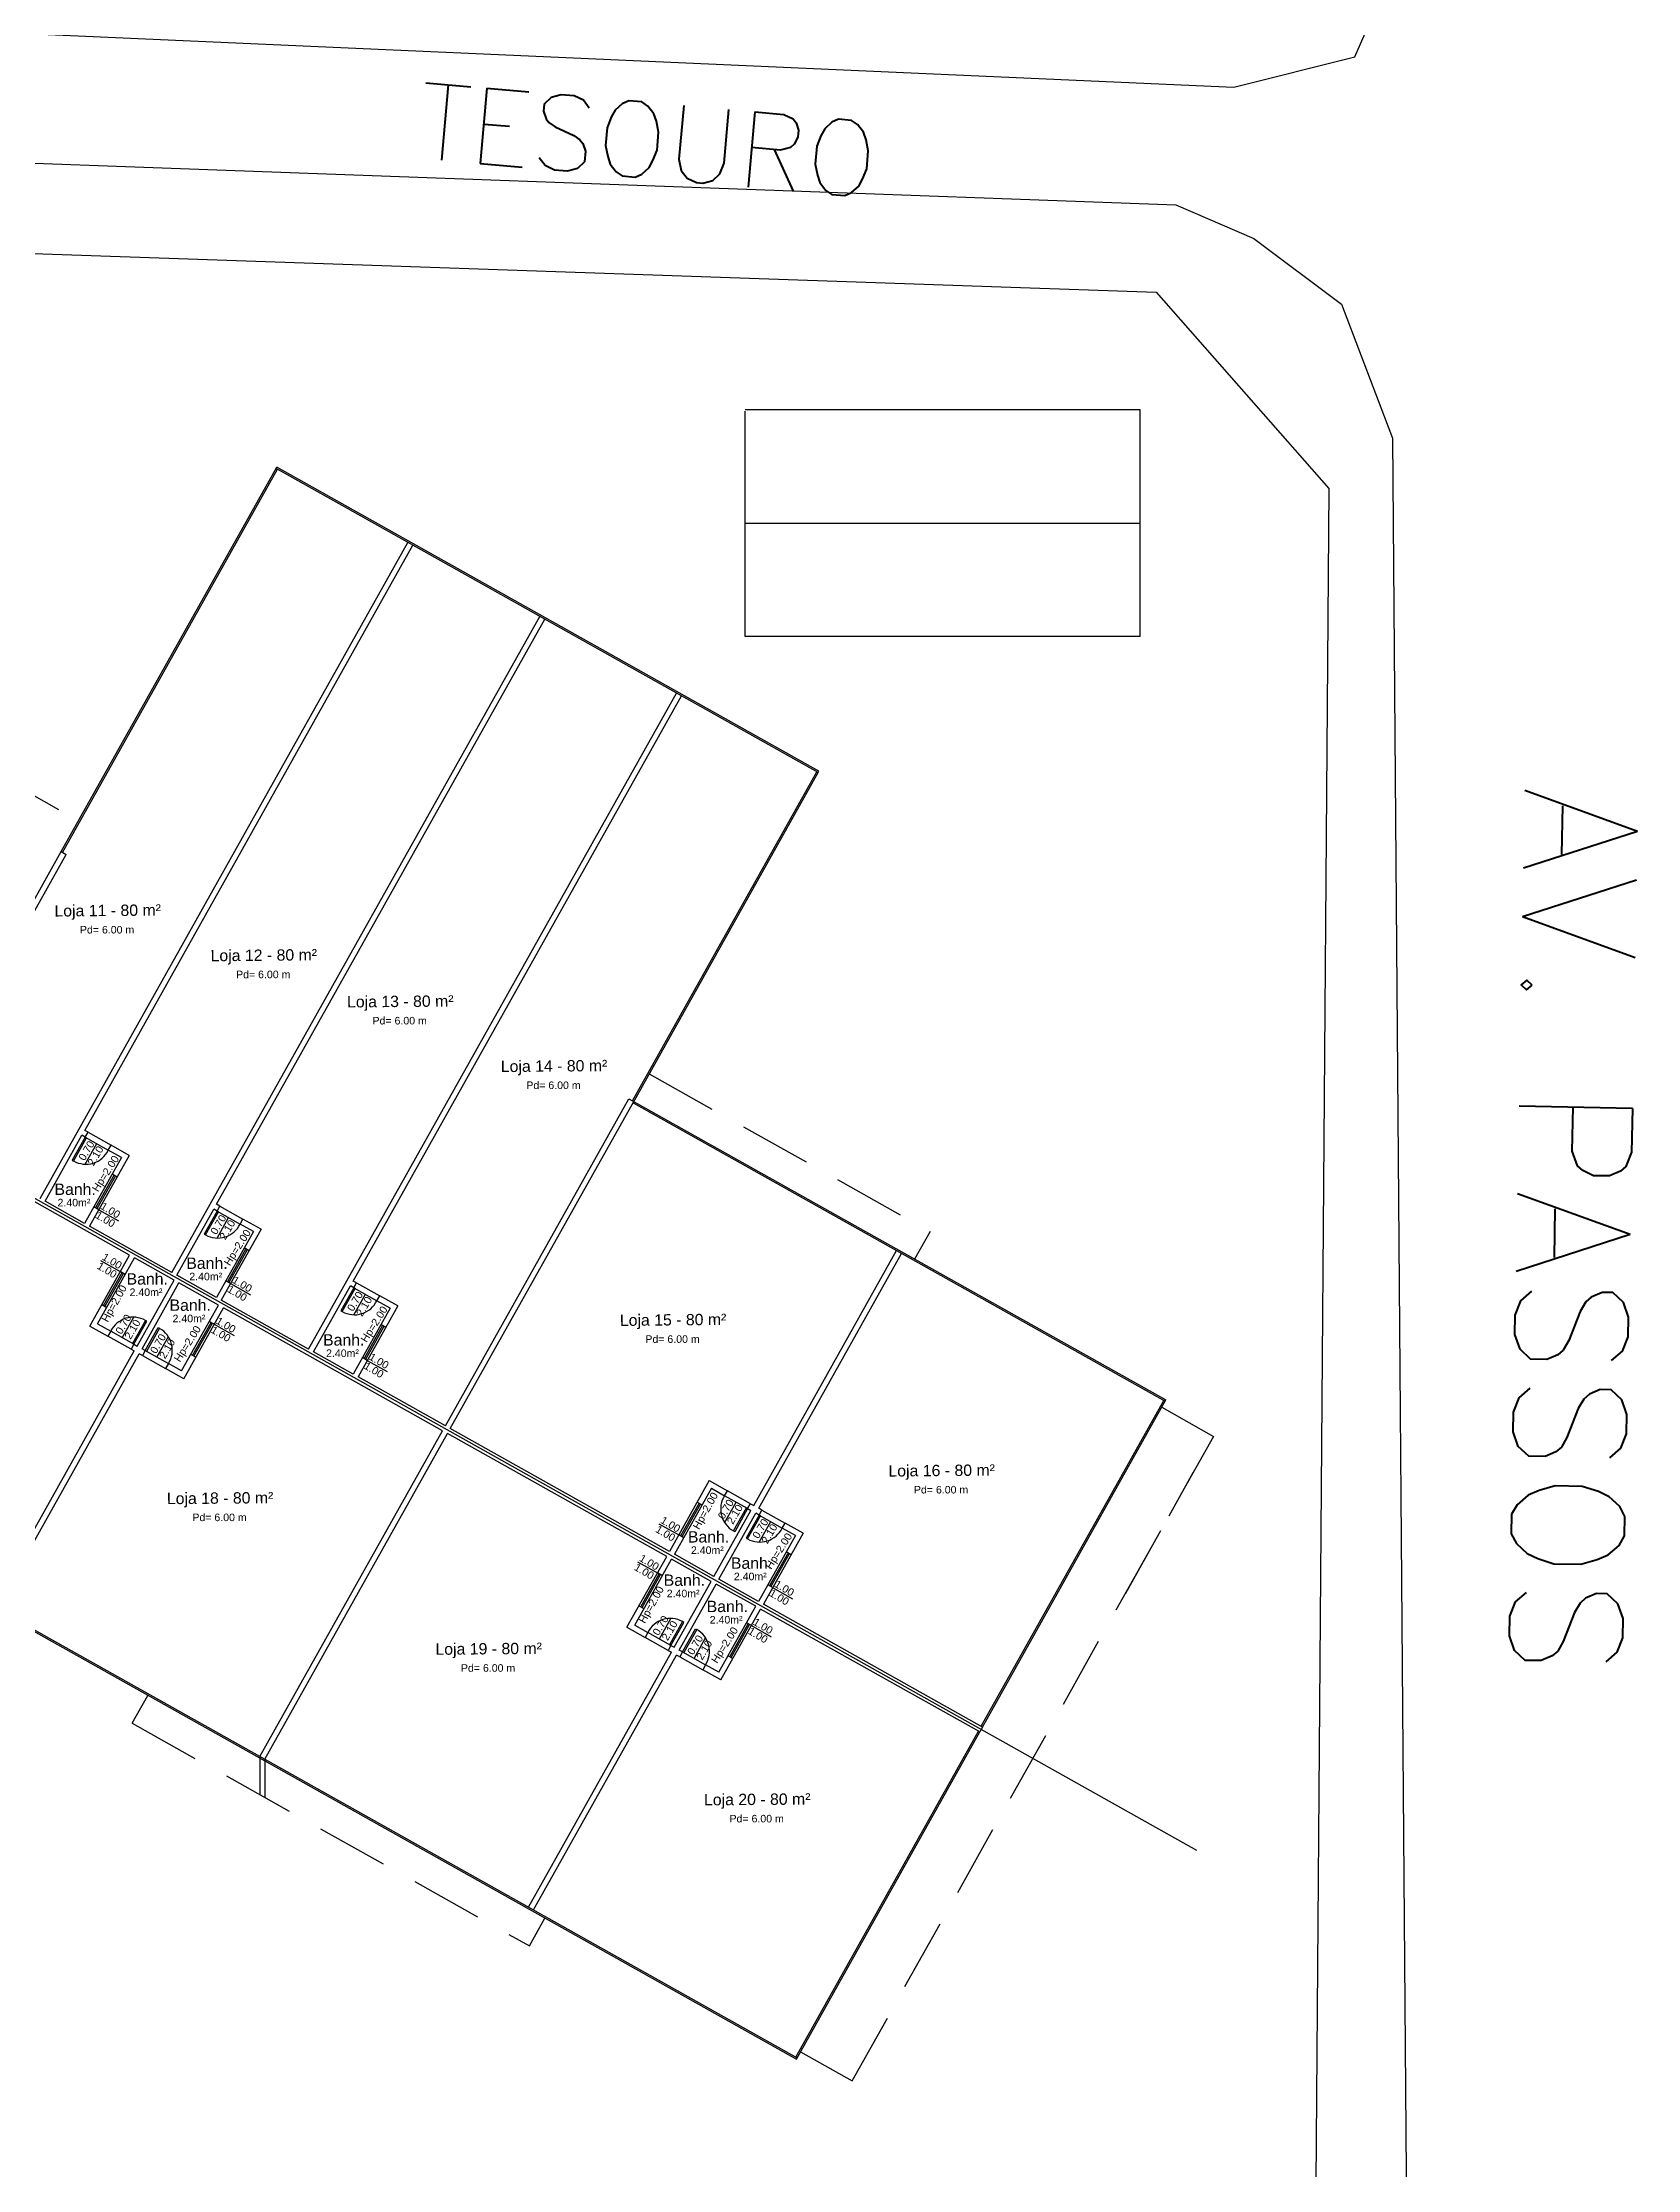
# Model space of a CAD drawing. Header units: millimetres. Extents: x -210 to 1173, y -437 to 320.
# Drawn here: x 399.1 to 441.3, y -45.3 to 10.9 of the extents above; entities that cross this region are included whole.
import ezdxf
from ezdxf.enums import TextEntityAlignment as Align

# ---------------------------------------------------------------- set-up
doc = ezdxf.new("R2010")
doc.units = ezdxf.units.MM
doc.header["$LTSCALE"] = 0.3
doc.linetypes.add('DASHED2', pattern=[9.525, 6.35, -3.175])
for name, color, linetype in [('330', 254, 'Continuous'), ('500', 254, 'Continuous'), ('551', 255, 'Continuous'), ('CORTE', 6, 'Continuous'), ('COTAS', 1, 'Continuous'), ('ESQUADRIAS', 3, 'Continuous'), ('PISO', 1, 'Continuous'), ('PROJEÇÃO', 1, 'DASHED2'), ('TEXTOS', 2, 'Continuous'), ('VISTA', 2, 'Continuous')]:
    doc.layers.add(name, color=color, linetype=linetype)
doc.styles.add('2MM 1_100', font='ARIAL.TTF', dxfattribs={"height": 0.2})
doc.styles.add('3MM 1_100', font='ARIAL.TTF', dxfattribs={"height": 0.3})
doc.styles.add('ROMANS', font='romans.shx')

msp = doc.modelspace()

# ---------------------------------------------------------------- linework, layer by layer
msp.add_line((429.647, -36.903), (385.934, -12.382))
at = {"layer": '330'}
msp.add_polyline3d([(343.757, 7.256, 0), (428.578, 4.339, 0), (433.146, -0.858, 0), (432.772, -49.167, 0), (431.385, -51.687, 0), (429.092, -52.744, 0), (381.176, -48.706, 0), (330.715, -44.793, 0), (328.386, -44.357, 0), (328.073, -43.165, 0)], close=True, dxfattribs=at)
at = {"layer": '500'}
msp.add_polyline3d([(347.878, 9.613, 0), (429.092, 6.649, 0), (431.159, 5.757, 0), (433.48, 4.017, 0), (434.828, 0.477, 0), (435.256, -53.294, 0), (434.428, -54.497, 0), (432.094, -54.799, 0), (329.726, -46.609, 0), (327.317, -45.296, 0), (327.461, -43.391, 0), (342.74, 7.09, 0), (343.948, 8.811, 0), (345.503, 9.509, 0)], close=True, dxfattribs=at)
at = {"layer": '551', "color": 250}
msp.add_polyline3d([(347.99, 13.438, 0), (430.633, 9.763, 0), (433.835, 10.566, 0), (434.967, 13.174, 0), (435.605, 37.358, 0), (434.371, 39.162, 0), (430.296, 39.433, 0), (353.436, 37.197, 0), (350.688, 36.154, 0), (350.082, 34.33, 0), (344.366, 15.968, 0), (344.557, 14.93, 0), (345.522, 14.098, 0), (346.781, 13.528, 0)], close=True, dxfattribs=at)
at = {"layer": 'CORTE'}
for p, q in [((399.033, -19.648), (408.769, -2.286)), ((400.216, -17.846), (408.9, -2.36)), ((402.522, -21.604), (412.258, -4.243)), ((403.704, -19.802), (412.389, -4.316)), ((406.142, -23.634), (415.878, -6.273)), ((407.324, -21.832), (416.009, -6.346)), ((390.636, -26.444), (399.595, -10.468)), ((396.727, -15.889), (399.726, -10.541)), ((399.595, -10.468), (399.726, -10.541)), ((409.761, -25.664), (414.616, -17.007)), ((409.892, -25.737), (414.747, -17.081)), ((401.402, -21.148), (395.602, -17.895)), ((399.164, -19.721), (400.142, -17.976)), ((400.229, -18.025), (400.142, -17.976)), ((400.303, -17.895), (400.216, -17.846)), ((400.229, -18.025), (400.303, -17.895)), ((401.189, -18.563), (400.211, -20.308)), ((401.393, -18.506), (400.341, -20.381)), ((400.84, -18.368), (400.913, -18.237)), ((401.189, -18.563), (400.84, -18.368)), ((401.393, -18.506), (400.913, -18.237)), ((400.211, -20.308), (399.164, -19.721)), ((402.653, -21.677), (403.631, -19.933)), ((403.718, -19.982), (403.631, -19.933)), ((403.792, -19.851), (403.704, -19.802)), ((403.718, -19.982), (403.792, -19.851)), ((404.329, -20.324), (404.402, -20.193)), ((404.882, -20.463), (404.402, -20.193)), ((402.522, -21.604), (400.341, -20.381)), ((404.678, -20.52), (403.699, -22.264)), ((404.882, -20.463), (403.83, -22.338)), ((404.678, -20.52), (404.329, -20.324)), ((400.35, -23.023), (401.402, -21.148)), ((400.555, -22.966), (401.533, -21.221)), ((402.579, -21.808), (401.533, -21.221)), ((417.922, -27.774), (421.705, -21.028)), ((418.053, -27.847), (421.836, -21.102)), ((401.601, -23.553), (402.579, -21.808)), ((401.732, -23.626), (402.71, -21.882)), ((403.699, -22.264), (402.653, -21.677)), ((403.757, -22.469), (402.71, -21.882)), ((407.411, -21.881), (407.324, -21.832)), ((407.338, -22.012), (407.411, -21.881)), ((402.779, -24.213), (403.757, -22.469)), ((406.142, -23.634), (403.83, -22.338)), ((406.272, -23.707), (407.251, -21.963)), ((407.338, -22.012), (407.251, -21.963)), ((408.502, -22.492), (407.45, -24.368)), ((407.949, -22.354), (408.022, -22.223)), ((408.297, -22.55), (407.949, -22.354)), ((408.502, -22.492), (408.022, -22.223)), ((400.35, -23.023), (400.83, -23.292)), ((400.555, -22.966), (400.903, -23.161)), ((402.836, -24.417), (403.888, -22.542)), ((409.688, -25.795), (403.888, -22.542)), ((408.297, -22.55), (407.319, -24.294)), ((400.903, -23.161), (400.83, -23.292)), ((401.514, -23.504), (401.441, -23.635)), ((401.441, -23.635), (401.528, -23.684)), ((401.514, -23.504), (401.601, -23.553)), ((401.819, -23.675), (401.732, -23.626)), ((397.744, -30.43), (401.528, -23.684)), ((397.875, -30.503), (401.659, -23.757)), ((401.746, -23.806), (401.659, -23.757)), ((401.819, -23.675), (401.746, -23.806)), ((402.43, -24.017), (402.356, -24.148)), ((402.836, -24.417), (402.356, -24.148)), ((402.779, -24.213), (402.43, -24.017)), ((407.319, -24.294), (406.272, -23.707)), ((409.761, -25.664), (407.45, -24.368)), ((404.853, -34.416), (409.688, -25.795)), ((404.984, -34.49), (409.819, -25.868)), ((415.619, -29.121), (409.819, -25.868)), ((415.692, -28.99), (409.892, -25.737)), ((416.745, -27.114), (415.692, -28.99)), ((416.802, -27.318), (415.823, -29.063)), ((416.745, -27.114), (417.224, -27.383)), ((416.802, -27.318), (417.151, -27.513)), ((417.151, -27.513), (417.224, -27.383)), ((416.87, -29.65), (417.849, -27.905)), ((417.001, -29.724), (417.98, -27.978)), ((417.761, -27.856), (417.835, -27.725)), ((417.761, -27.856), (417.849, -27.905)), ((417.835, -27.725), (417.922, -27.774)), ((418.067, -28.027), (417.98, -27.978)), ((418.14, -27.896), (418.053, -27.847)), ((418.067, -28.027), (418.14, -27.896)), ((419.026, -28.565), (418.047, -30.311)), ((419.23, -28.508), (418.178, -30.384)), ((418.677, -28.369), (418.751, -28.239)), ((419.026, -28.565), (418.677, -28.369)), ((419.23, -28.508), (418.751, -28.239)), ((414.567, -30.996), (415.619, -29.121)), ((414.772, -30.939), (415.75, -29.194)), ((416.796, -29.781), (415.75, -29.194)), ((416.87, -29.65), (415.823, -29.063)), ((415.818, -31.526), (416.796, -29.781)), ((418.047, -30.311), (417.001, -29.724)), ((415.949, -31.599), (416.927, -29.854)), ((417.974, -30.441), (416.927, -29.854)), ((423.978, -33.637), (418.178, -30.384)), ((414.772, -30.939), (415.12, -31.134)), ((416.996, -32.186), (417.974, -30.441)), ((417.053, -32.39), (418.105, -30.515)), ((423.905, -33.767), (418.105, -30.515)), ((414.567, -30.996), (415.047, -31.265)), ((415.12, -31.134), (415.047, -31.265)), ((415.731, -31.477), (415.658, -31.607)), ((415.731, -31.477), (415.818, -31.526)), ((411.961, -38.403), (415.745, -31.656)), ((412.092, -38.476), (415.876, -31.73)), ((415.658, -31.607), (415.745, -31.656)), ((415.963, -31.779), (415.876, -31.73)), ((416.036, -31.648), (415.949, -31.599)), ((416.036, -31.648), (415.963, -31.779)), ((416.647, -31.99), (416.573, -32.121)), ((416.996, -32.186), (416.647, -31.99)), ((417.053, -32.39), (416.573, -32.121)), ((423.978, -33.637), (423.905, -33.767))]:
    msp.add_line(p, q, dxfattribs=at)
at = {"layer": 'COTAS'}
for p, q in [((400.23, -18.74), (400.535, -18.197)), ((400.586, -19.945), (401.113, -20.241)), ((403.719, -20.696), (404.024, -20.153)), ((400.63, -21.288), (401.157, -21.584)), ((404.075, -21.902), (404.602, -22.197)), ((407.339, -22.726), (407.643, -22.183)), ((401.209, -23.333), (401.513, -22.789)), ((403.643, -22.978), (404.17, -23.274)), ((402.125, -23.846), (402.429, -23.303)), ((407.695, -23.932), (408.222, -24.227)), ((417.152, -28.228), (417.456, -27.685)), ((415.41, -28.257), (415.938, -28.553)), ((418.067, -28.741), (418.372, -28.198)), ((414.847, -29.261), (415.374, -29.557)), ((418.423, -29.947), (418.951, -30.242)), ((415.426, -31.305), (415.73, -30.762)), ((417.86, -30.951), (418.387, -31.247)), ((416.342, -31.819), (416.646, -31.276))]:
    msp.add_line(p, q, dxfattribs=at)
at = {"layer": 'ESQUADRIAS'}
for p, q in [((399.595, -10.468), (405.3, -0.295)), ((399.63, -10.488), (405.315, -0.349)), ((419.628, -8.376), (405.28, -0.33)), ((419.648, -8.341), (405.3, -0.295)), ((414.712, -17.061), (419.593, -8.356)), ((414.727, -17.115), (419.628, -8.376)), ((419.628, -8.376), (419.648, -8.341)), ((414.616, -17.007), (428.833, -24.98)), ((414.727, -17.115), (428.813, -25.015)), ((423.943, -33.617), (428.779, -24.995)), ((423.978, -33.637), (428.833, -24.98)), ((390.636, -26.444), (419.07, -42.389)), ((390.616, -26.479), (419.05, -42.424)), ((419.035, -42.37), (423.87, -33.748)), ((419.05, -42.424), (423.905, -33.767))]:
    msp.add_line(p, q, dxfattribs=at)
for points in [[(399.887, -18.636), (399.922, -18.656), (400.264, -18.045), (400.229, -18.025)], [(403.376, -20.592), (403.411, -20.612), (403.753, -20.001), (403.718, -19.982)], [(406.996, -22.622), (407.03, -22.642), (407.373, -22.031), (407.338, -22.012)], [(401.856, -22.893), (401.821, -22.874), (401.479, -23.484), (401.514, -23.504)], [(402.162, -23.064), (402.197, -23.084), (401.854, -23.695), (401.819, -23.675)], [(417.419, -28.466), (417.384, -28.447), (417.727, -27.836), (417.761, -27.856)], [(417.724, -28.638), (417.759, -28.657), (418.102, -28.047), (418.067, -28.027)], [(416.073, -30.866), (416.039, -30.846), (415.696, -31.457), (415.731, -31.477)], [(416.379, -31.037), (416.414, -31.057), (416.071, -31.667), (416.036, -31.648)]]:
    msp.add_lwpolyline(points, close=True, dxfattribs=at)
at = {"layer": 'PISO'}
for p, q in [((428.146, 1.221), (417.696, 1.221)), ((417.696, -4.779), (417.696, 1.185)), ((428.146, -4.779), (428.146, 1.221)), ((417.696, -1.779), (428.146, -1.779)), ((428.146, -4.779), (417.696, -4.779)), ((400.303, -17.895), (400.913, -18.237)), ((400.229, -18.025), (400.84, -18.368)), ((403.718, -19.982), (404.329, -20.324)), ((403.792, -19.851), (404.402, -20.193)), ((407.411, -21.881), (408.022, -22.223)), ((407.338, -22.012), (407.949, -22.354)), ((401.441, -23.635), (400.83, -23.292)), ((401.514, -23.504), (400.903, -23.161)), ((401.746, -23.806), (402.356, -24.148)), ((401.819, -23.675), (402.43, -24.017)), ((417.761, -27.856), (417.151, -27.513)), ((417.835, -27.725), (417.224, -27.383)), ((418.067, -28.027), (418.677, -28.369)), ((418.14, -27.896), (418.751, -28.239)), ((415.658, -31.607), (415.047, -31.265)), ((415.731, -31.477), (415.12, -31.134)), ((415.963, -31.779), (416.573, -32.121)), ((416.036, -31.648), (416.647, -31.99))]:
    msp.add_line(p, q, dxfattribs=at)
for centre, start, end in [((400.245, -18.079), 240.7166, 334.086), ((403.734, -20.035), 240.7166, 334.086), ((407.354, -22.065), 240.7166, 334.086), ((401.498, -23.45), 60.7166, 154.086), ((401.873, -23.661), 327.3472, 60.7166), ((417.708, -27.87), 147.3472, 240.7166), ((418.083, -28.081), 240.7166, 334.086), ((415.715, -31.423), 60.7166, 154.086), ((416.09, -31.633), 327.3472, 60.7166)]:
    msp.add_arc(centre, 0.661, start, end, dxfattribs=at)
at = {"layer": 'PROJEÇÃO'}
for p, q in [((397.864, -8.419), (400.055, -9.648)), ((415.156, -16.35), (422.591, -20.52)), ((400.992, -19.026), (400.503, -19.899)), ((401.027, -19.046), (400.538, -19.918)), ((401.075, -19.073), (400.944, -19)), ((400.586, -19.945), (400.455, -19.872)), ((422.591, -20.52), (422.181, -21.25)), ((404.481, -20.983), (403.992, -21.855)), ((404.516, -21.003), (404.027, -21.875)), ((404.564, -21.029), (404.433, -20.956)), ((400.716, -22.483), (401.205, -21.611)), ((400.751, -22.503), (401.24, -21.631)), ((401.288, -21.657), (401.157, -21.584)), ((404.075, -21.902), (403.944, -21.828)), ((400.668, -22.456), (400.799, -22.53)), ((403.071, -23.804), (403.56, -22.932)), ((403.106, -23.823), (403.595, -22.951)), ((403.643, -22.978), (403.512, -22.905)), ((408.101, -23.013), (407.612, -23.885)), ((408.136, -23.032), (407.647, -23.905)), ((408.184, -23.059), (408.053, -22.986)), ((403.154, -23.85), (403.023, -23.777)), ((407.695, -23.932), (407.564, -23.858)), ((428.728, -25.167), (430.09, -25.947)), ((430.09, -25.947), (427.685, -30.235)), ((420.528, -42.998), (429.556, -26.898)), ((416.475, -27.707), (415.986, -28.58)), ((416.51, -27.727), (416.02, -28.599)), ((416.427, -27.681), (416.557, -27.754)), ((416.068, -28.626), (415.938, -28.553)), ((418.83, -29.028), (418.34, -29.9)), ((418.864, -29.048), (418.375, -29.92)), ((418.912, -29.075), (418.782, -29.001)), ((414.933, -30.456), (415.422, -29.584)), ((414.968, -30.476), (415.457, -29.603)), ((415.505, -29.63), (415.374, -29.557)), ((418.423, -29.947), (418.293, -29.873)), ((414.885, -30.429), (415.016, -30.502)), ((417.288, -31.777), (417.777, -30.904)), ((417.323, -31.796), (417.812, -30.924)), ((417.86, -30.951), (417.729, -30.878)), ((417.371, -31.823), (417.24, -31.75)), ((401.472, -33.533), (401.885, -32.798)), ((401.472, -33.533), (411.984, -39.428)), ((411.984, -39.428), (412.397, -38.693)), ((419.159, -42.23), (420.528, -42.998))]:
    msp.add_line(p, q, dxfattribs=at)
at = {"layer": 'VISTA'}
for p, q in [((404.853, -34.416), (404.853, -35.429)), ((404.984, -34.49), (404.984, -35.502))]:
    msp.add_line(p, q, dxfattribs=at)

# ---------------------------------------------------------------- texts
at = {"layer": '551', "color": 250, "style": 'ROMANS'}
for s, height, rotation, p in [('TESOURO', 2, 354.9531, (408.978, 7.895)), ('AV. PASSOS', 3, 268.9531, (438.334, -8.724))]:
    msp.add_text(s, height=height, rotation=rotation, dxfattribs=at).set_placement(p)
at = {"layer": 'TEXTOS'}
for s, height, rotation, style, p in [('Loja 11 - 80 m²', 0.3, 0.4898, '3MM 1_100', (400.823, -12.024)), ('Loja 12 - 80 m²', 0.3, 0.4898, '3MM 1_100', (404.955, -13.208)), ('Loja 13 - 80 m²', 0.3, 0.4898, '3MM 1_100', (408.567, -14.431)), ('Loja 14 - 80 m²', 0.3, 0.4898, '3MM 1_100', (412.637, -16.14)), ('0.70', 0.2, 59.4538, '2MM 1_100', (400.261, -18.382)), ('2.10', 0.2, 59.4538, '2MM 1_100', (400.5, -18.517)), ('Hp=2.00', 0.2, 57.5922, '2MM 1_100', (400.766, -18.988)), ('1.00', 0.2, 329.4538, '2MM 1_100', (400.762, -20.2)), ('1.00', 0.2, 329.4538, '2MM 1_100', (400.896, -19.961)), ('0.70', 0.2, 59.4538, '2MM 1_100', (403.75, -20.339)), ('2.10', 0.2, 59.4538, '2MM 1_100', (403.989, -20.473)), ('Hp=2.00', 0.2, 57.5922, '2MM 1_100', (404.255, -20.944)), ('1.00', 0.2, 329.4538, '2MM 1_100', (400.806, -21.543)), ('1.00', 0.2, 329.4538, '2MM 1_100', (400.94, -21.304)), ('Hp=2.00', 0.2, 61.1332, '2MM 1_100', (400.994, -22.426)), ('1.00', 0.2, 329.4538, '2MM 1_100', (404.385, -21.917)), ('1.00', 0.2, 329.4538, '2MM 1_100', (404.251, -22.157)), ('0.70', 0.2, 59.4538, '2MM 1_100', (407.369, -22.369)), ('2.10', 0.2, 59.4538, '2MM 1_100', (407.609, -22.503)), ('Hp=2.00', 0.2, 57.5922, '2MM 1_100', (407.874, -22.974)), ('0.70', 0.2, 59.4538, '2MM 1_100', (401.239, -22.975)), ('2.10', 0.2, 59.4538, '2MM 1_100', (401.479, -23.109)), ('Hp=2.00', 0.2, 57.5922, '2MM 1_100', (402.934, -23.492)), ('1.00', 0.2, 329.4538, '2MM 1_100', (403.819, -23.233)), ('1.00', 0.2, 329.4538, '2MM 1_100', (403.953, -22.994)), ('Loja 15 - 80 m²', 0.3, 0.4898, '3MM 1_100', (415.788, -22.858)), ('0.70', 0.2, 59.4538, '2MM 1_100', (402.155, -23.489)), ('2.10', 0.2, 59.4538, '2MM 1_100', (402.395, -23.623)), ('1.00', 0.2, 329.4538, '2MM 1_100', (407.87, -24.186)), ('1.00', 0.2, 329.4538, '2MM 1_100', (408.005, -23.947)), ('Loja 16 - 80 m²', 0.3, 0.4898, '3MM 1_100', (422.897, -26.845)), ('Loja 18 - 80 m²', 0.3, 0.4898, '3MM 1_100', (403.798, -27.576)), ('Hp=2.00', 0.2, 61.1332, '2MM 1_100', (416.643, -27.912)), ('1.00', 0.2, 329.4538, '2MM 1_100', (415.72, -28.273)), ('0.70', 0.2, 59.4538, '2MM 1_100', (417.182, -27.87)), ('2.10', 0.2, 59.4538, '2MM 1_100', (417.422, -28.005)), ('0.70', 0.2, 59.4538, '2MM 1_100', (418.098, -28.384)), ('1.00', 0.2, 329.4538, '2MM 1_100', (415.586, -28.512)), ('2.10', 0.2, 59.4538, '2MM 1_100', (418.337, -28.518)), ('Hp=2.00', 0.2, 57.5922, '2MM 1_100', (418.583, -28.978)), ('1.00', 0.2, 329.4538, '2MM 1_100', (415.157, -29.277)), ('1.00', 0.2, 329.4538, '2MM 1_100', (415.023, -29.516)), ('1.00', 0.2, 329.4538, '2MM 1_100', (418.733, -29.962)), ('Hp=2.00', 0.2, 61.1332, '2MM 1_100', (415.211, -30.398)), ('1.00', 0.2, 329.4538, '2MM 1_100', (418.599, -30.202)), ('0.70', 0.2, 59.4538, '2MM 1_100', (415.456, -30.948)), ('2.10', 0.2, 59.4538, '2MM 1_100', (415.696, -31.082)), ('1.00', 0.2, 329.4538, '2MM 1_100', (418.17, -30.966)), ('Loja 19 - 80 m²', 0.3, 0.4898, '3MM 1_100', (410.907, -31.563)), ('0.70', 0.2, 59.4538, '2MM 1_100', (416.372, -31.462)), ('2.10', 0.2, 59.4538, '2MM 1_100', (416.612, -31.596)), ('Hp=2.00', 0.2, 57.5922, '2MM 1_100', (417.151, -31.465)), ('1.00', 0.2, 329.4538, '2MM 1_100', (418.036, -31.206)), ('Loja 20 - 80 m²', 0.3, 0.4898, '3MM 1_100', (418.015, -35.549))]:
    msp.add_text(s, height=height, rotation=rotation, dxfattribs=dict(at, style=style)).set_placement(p, align=Align.MIDDLE_CENTER)
for s, height, style, p in [('Pd= 6.00 m', 0.2, '2MM 1_100', (400.807, -12.535)), ('Pd= 6.00 m', 0.2, '2MM 1_100', (404.94, -13.719)), ('Pd= 6.00 m', 0.2, '2MM 1_100', (408.551, -14.942)), ('Pd= 6.00 m', 0.2, '2MM 1_100', (412.622, -16.651)), ('Banh.', 0.3, '3MM 1_100', (399.962, -19.404)), ('2.40m²', 0.2, '2MM 1_100', (399.93, -19.757)), ('Banh.', 0.3, '3MM 1_100', (403.451, -21.36)), ('Banh.', 0.3, '3MM 1_100', (401.87, -21.776)), ('2.40m²', 0.2, '2MM 1_100', (403.418, -21.713)), ('2.40m²', 0.2, '2MM 1_100', (401.837, -22.129)), ('Banh.', 0.3, '3MM 1_100', (403.007, -22.471)), ('2.40m²', 0.2, '2MM 1_100', (402.975, -22.824)), ('Banh.', 0.3, '3MM 1_100', (407.071, -23.39)), ('2.40m²', 0.2, '2MM 1_100', (407.038, -23.743)), ('Pd= 6.00 m', 0.2, '2MM 1_100', (415.773, -23.369)), ('Pd= 6.00 m', 0.2, '2MM 1_100', (422.881, -27.355)), ('Pd= 6.00 m', 0.2, '2MM 1_100', (403.783, -28.087)), ('Banh.', 0.3, '3MM 1_100', (416.727, -28.603)), ('2.40m²', 0.2, '2MM 1_100', (416.695, -28.956)), ('Banh.', 0.3, '3MM 1_100', (417.865, -29.298)), ('Banh.', 0.3, '3MM 1_100', (416.087, -29.749)), ('2.40m²', 0.2, '2MM 1_100', (417.832, -29.651)), ('2.40m²', 0.2, '2MM 1_100', (416.054, -30.102)), ('Banh.', 0.3, '3MM 1_100', (417.224, -30.444)), ('2.40m²', 0.2, '2MM 1_100', (417.192, -30.797)), ('Pd= 6.00 m', 0.2, '2MM 1_100', (410.891, -32.073)), ('Pd= 6.00 m', 0.2, '2MM 1_100', (418, -36.06))]:
    msp.add_text(s, height=height, dxfattribs=dict(at, style=style)).set_placement(p, align=Align.MIDDLE_CENTER)

doc.saveas('drawing.dxf')
